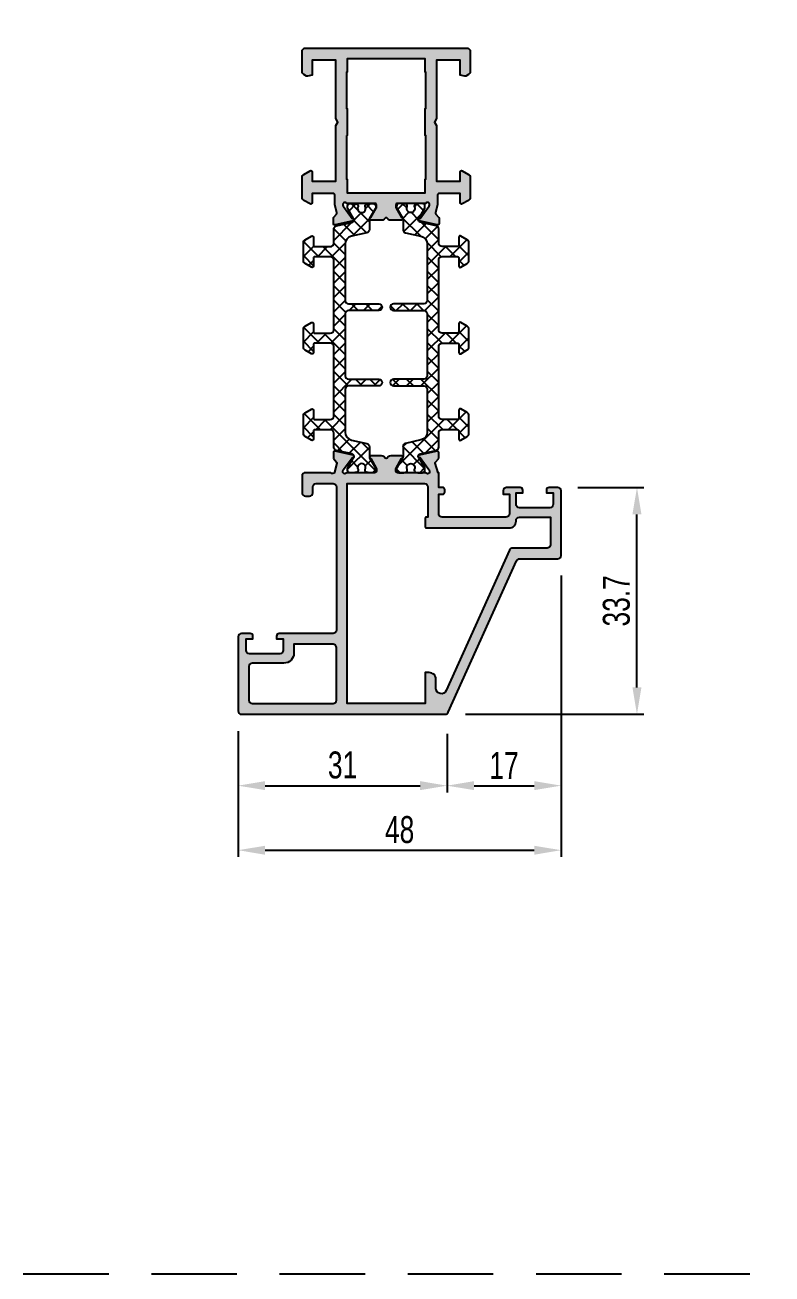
# Model space of a CAD drawing. Header units: millimetres. Extents: x -158 to 6343, y 4572 to 7765.
# Drawn here: x 3419 to 3530, y 5314.3 to 5499.9 of the extents above; entities that cross this region are included whole.
import ezdxf

# ---------------------------------------------------------------- set-up
doc = ezdxf.new("R2010")
doc.units = ezdxf.units.MM
doc.header["$LTSCALE"] = 0.2
doc.linetypes.add('DASHED2', pattern=[9.525, 6.35, -3.175])
for name, color, linetype in [('REYNAERS', 7, 'Continuous'), ('RI-DIMENSION', 7, 'Continuous'), ('RI-HATCH-PI', 4, 'Continuous'), ('RI-LAYOUT', 7, 'Continuous'), ('RI-PROFILE', 7, 'Continuous')]:
    doc.layers.add(name, color=color, linetype=linetype)
doc.styles.add('T7', font='arial.ttf', dxfattribs={"width": 0.7})
doc.dimstyles.new('SCHAAL1OP1', dxfattribs={"dimscale": 0, "dimtxt": 2, "dimasz": 2, "dimexe": 0.5, "dimexo": 1.5, "dimgap": 0.5, "dimtad": 1, "dimdec": 1, "dimzin": 9, "dimdsep": 46, "dimtxsty": 'T7', "dimcen": 2.5, "dimclrd": 256, "dimclre": 256, "dimclrt": 256, "dimadec": 1, "dimazin": 2, "dimtfac": 1, "dimtdec": 1, "dimtmove": 0, "dimatfit": 3, "dimfxl": 1, "dimtolj": 1, "dimtzin": 9, "dimlwd": -1, "dimlwe": -1, "dimarcsym": 0})

# ---------------------------------------------------------------- blocks, each defined once
blk = doc.blocks.new('*D58')
at = {"layer": 'Defpoints', "color": 0, "transparency": 16777216}
for p in [(3450.71, 5397.95), (3481.76, 5397.53), (3481.76, 5386.84)]:
    blk.add_point(p, dxfattribs=at)
at = {"layer": 'RI-DIMENSION', "color": 7, "transparency": 16777216}
for p, q in [((3450.71, 5394.95), (3450.71, 5385.84)), ((3481.76, 5394.53), (3481.76, 5385.84)), ((3454.71, 5386.84), (3477.76, 5386.84))]:
    blk.add_line(p, q, dxfattribs=at)
for points in [[(3454.71, 5387.51), (3454.71, 5386.18), (3450.71, 5386.84)], [(3477.76, 5387.51), (3477.76, 5386.18), (3481.76, 5386.84)]]:
    blk.add_solid(points, dxfattribs=at)
at = {"layer": 'RI-DIMENSION', "transparency": 16777216, "insert": (3466.23, 5389.89), "char_height": 4, "attachment_point": 5, "style": 'T7'}
blk.add_mtext('\\A1;31', dxfattribs=at)
blk = doc.blocks.new('*D59')
at = {"layer": 'Defpoints', "color": 0, "transparency": 16777216}
for p in [(3498.71, 5421.05), (3481.76, 5397.53), (3498.71, 5386.84)]:
    blk.add_point(p, dxfattribs=at)
at = {"layer": 'RI-DIMENSION', "color": 7, "transparency": 16777216}
for p, q in [((3498.71, 5418.05), (3498.71, 5385.84)), ((3481.76, 5394.53), (3481.76, 5385.84)), ((3485.76, 5386.84), (3494.71, 5386.84))]:
    blk.add_line(p, q, dxfattribs=at)
for points in [[(3485.76, 5387.51), (3485.76, 5386.18), (3481.76, 5386.84)], [(3494.71, 5387.51), (3494.71, 5386.18), (3498.71, 5386.84)]]:
    blk.add_solid(points, dxfattribs=at)
at = {"layer": 'RI-DIMENSION', "transparency": 16777216, "insert": (3490.23, 5389.85), "char_height": 4, "attachment_point": 5, "style": 'T7'}
blk.add_mtext('\\A1;17', dxfattribs=at)
blk = doc.blocks.new('*D60')
at = {"layer": 'Defpoints', "color": 0, "transparency": 16777216}
for p in [(3498.71, 5421.05), (3450.71, 5397.95), (3498.71, 5377.25)]:
    blk.add_point(p, dxfattribs=at)
at = {"layer": 'RI-DIMENSION', "color": 7, "transparency": 16777216}
for p, q in [((3498.71, 5418.05), (3498.71, 5376.25)), ((3450.71, 5394.95), (3450.71, 5376.25)), ((3454.71, 5377.25), (3494.71, 5377.25))]:
    blk.add_line(p, q, dxfattribs=at)
for points in [[(3454.71, 5377.91), (3454.71, 5376.58), (3450.71, 5377.25)], [(3494.71, 5377.91), (3494.71, 5376.58), (3498.71, 5377.25)]]:
    blk.add_solid(points, dxfattribs=at)
at = {"layer": 'RI-DIMENSION', "transparency": 16777216, "insert": (3474.71, 5380.29), "char_height": 4, "attachment_point": 5, "style": 'T7'}
blk.add_mtext('\\A1;48', dxfattribs=at)
blk = doc.blocks.new('*D61')
at = {"layer": 'Defpoints', "color": 0, "transparency": 16777216}
for p in [(3498.21, 5431.15), (3509.97, 5431.15), (3481.48, 5397.45)]:
    blk.add_point(p, dxfattribs=at)
at = {"layer": 'RI-DIMENSION', "color": 7, "transparency": 16777216}
for p, q in [((3501.21, 5431.15), (3510.97, 5431.15)), ((3509.97, 5401.45), (3509.97, 5427.15)), ((3484.48, 5397.45), (3510.97, 5397.45))]:
    blk.add_line(p, q, dxfattribs=at)
for points in [[(3509.3, 5427.15), (3510.64, 5427.15), (3509.97, 5431.15)], [(3509.3, 5401.45), (3510.64, 5401.45), (3509.97, 5397.45)]]:
    blk.add_solid(points, dxfattribs=at)
at = {"layer": 'RI-DIMENSION', "transparency": 16777216, "insert": (3506.93, 5414.3), "char_height": 4, "attachment_point": 5, "rotation": 90, "style": 'T7'}
blk.add_mtext('\\A1;33.7', dxfattribs=at)
blk = doc.blocks.new('0000773L')
at = {"layer": 'RI-HATCH-PI'}
h = blk.add_hatch(dxfattribs=at)
h.set_pattern_fill('_U', color=256, scale=1.5, angle=45, style=0, double=1, pattern_type=0)
h.set_pattern_definition([(45, (-101.2278, -306.572), (-1.06066, 1.06066), []), (135, (-101.2278, -306.572), (-1.06066, -1.06066), [])])
edge = h.paths.add_edge_path()
edge.add_line((-4.55, 23.6), (-4.55, 20))
edge.add_line((-4.55, 20), (-4.55, 14.4))
edge.add_arc((-4.05, 14.4), 0.5, 179.9999, 269.9999)
edge.add_line((-4.05, 13.9), (0.45, 13.9))
edge.add_arc((0.45, 13.4), 0.5, -0.0001, 89.9999, ccw=False)
edge.add_arc((0.45, 13.4), 0.5, 269.9999, 359.9999, ccw=False)
edge.add_line((0.45, 12.9), (-4.05, 12.9))
edge.add_arc((-4.05, 12.4), 0.5, 89.9985, 179.9985)
edge.add_line((-4.55, 12.4), (-4.55, 6.03))
edge.add_arc((-3.35, 6.03), 1.2, 179.9985, 257.5001)
edge.add_line((-3.61, 4.86), (-1.34, 4.36))
edge.add_arc((-1.45, 3.87), 0.5, 0.0221, 77.5001, ccw=False)
edge.add_line((-0.95, 3.87), (-0.95, 2.39))
edge.add_arc((-0.65, 2.39), 0.3, 180.0001, 210.0001)
edge.add_line((-0.91, 2.24), (-0.03, 0.71))
edge.add_arc((-0.2, 0.61), 0.2, 0.0001, 30.0001, ccw=False)
edge.add_line((0, 0.61), (0, 0.4))
edge.add_arc((-0.4, 0.4), 0.4, -89.9999, 0.0001, ccw=False)
edge.add_line((-0.4, 0), (-0.98, 0))
edge.add_arc((-0.98, 0.2), 0.2, 259.7779, 270.0001, ccw=False)
edge.add_arc((-2.1, -6), 6.1, 79.7779, 82.5937)
edge.add_arc((-1.27, 0.35), 0.3, 180.0001, 262.5937, ccw=False)
edge.add_line((-1.57, 0.35), (-1.57, 0.46))
edge.add_arc((-2.1, 0.75), 0.6, 331.0451, 568.9551)
edge.add_line((-2.62, 0.46), (-2.62, 0.35))
edge.add_arc((-2.92, 0.35), 0.3, -82.5935, 0.0001, ccw=False)
edge.add_arc((-2.1, -6), 6.1, 97.4065, 100.2223)
edge.add_arc((-3.22, 0.2), 0.2, 270.0001, 280.2223, ccw=False)
edge.add_line((-3.22, 0), (-3.8, 0))
edge.add_arc((-3.8, 0.4), 0.4, 180.0001, 270.0001, ccw=False)
edge.add_line((-4.2, 0.4), (-4.2, 0.61))
edge.add_arc((-4, 0.61), 0.2, 150.0001, 180.0001, ccw=False)
edge.add_line((-4.17, 0.71), (-3.29, 2.24))
edge.add_arc((-3.55, 2.39), 0.3, 330.0001, 360.0001)
edge.add_line((-3.25, 2.39), (-3.25, 2.49))
edge.add_arc((-3.55, 2.49), 0.3, 0.1146, 77.5001)
edge.add_line((-3.49, 2.79), (-5.86, 3.31))
edge.add_arc((-5.75, 3.8), 0.5, 180.0001, 257.5001, ccw=False)
edge.add_line((-6.25, 3.8), (-6.25, 5.9))
edge.add_arc((-6.75, 5.9), 0.5, 359.9739, 449.9739)
edge.add_line((-6.75, 6.4), (-9.05, 6.4))
edge.add_arc((-9.05, 6.2), 0.2, 90.0001, 180.0001)
edge.add_line((-9.25, 6.2), (-9.25, 5))
edge.add_arc((-9.45, 5), 0.2, -119.9999, 0.0001, ccw=False)
edge.add_line((-9.55, 4.83), (-10.5, 5.38))
edge.add_arc((-10.25, 5.81), 0.5, 180.0001, 240.0001, ccw=False)
edge.add_line((-10.75, 5.81), (-10.75, 8.49))
edge.add_arc((-10.25, 8.49), 0.5, 120.0001, 180.0001, ccw=False)
edge.add_line((-10.5, 8.92), (-9.55, 9.47))
edge.add_arc((-9.45, 9.3), 0.2, 0.0001, 120.0001, ccw=False)
edge.add_line((-9.25, 9.3), (-9.25, 8.1))
edge.add_arc((-9.05, 8.1), 0.2, 180.0001, 270.0001)
edge.add_line((-9.05, 7.9), (-6.75, 7.9))
edge.add_arc((-6.75, 8.4), 0.5, 270.0001, 360.0001)
edge.add_line((-6.25, 8.4), (-6.25, 18.75))
edge.add_arc((-6.75, 18.75), 0.5, 0.0001, 90.0001)
edge.add_line((-6.75, 19.25), (-9.05, 19.25))
edge.add_arc((-9.05, 19.05), 0.2, 90.0001, 180.0001)
edge.add_line((-9.25, 19.05), (-9.25, 17.85))
edge.add_arc((-9.45, 17.85), 0.2, -119.9999, 0.0001, ccw=False)
edge.add_line((-9.55, 17.68), (-10.5, 18.23))
edge.add_arc((-10.25, 18.66), 0.5, 180.0001, 240.0001, ccw=False)
edge.add_line((-10.75, 18.66), (-10.75, 20))
edge.add_line((-10.75, 20), (-10.75, 21.34))
edge.add_arc((-10.25, 21.34), 0.5, 119.9999, 179.9999, ccw=False)
edge.add_line((-10.5, 21.77), (-9.55, 22.32))
edge.add_arc((-9.45, 22.15), 0.2, -0.0001, 119.9999, ccw=False)
edge.add_line((-9.25, 22.15), (-9.25, 20.95))
edge.add_arc((-9.05, 20.95), 0.2, 179.9999, 269.9999)
edge.add_line((-9.05, 20.75), (-6.75, 20.75))
edge.add_arc((-6.75, 21.25), 0.5, 269.9999, 359.9999)
edge.add_line((-6.25, 21.25), (-6.25, 31.6))
edge.add_arc((-6.75, 31.6), 0.5, 359.9999, 449.9999)
edge.add_line((-6.75, 32.1), (-9.05, 32.1))
edge.add_arc((-9.05, 31.9), 0.2, 89.9999, 179.9999)
edge.add_line((-9.25, 31.9), (-9.25, 30.7))
edge.add_arc((-9.45, 30.7), 0.2, 239.9999, 359.9999, ccw=False)
edge.add_line((-9.55, 30.53), (-10.5, 31.08))
edge.add_arc((-10.25, 31.51), 0.5, 179.9999, 239.9999, ccw=False)
edge.add_line((-10.75, 31.51), (-10.75, 34.19))
edge.add_arc((-10.25, 34.19), 0.5, 119.9999, 179.9999, ccw=False)
edge.add_line((-10.5, 34.62), (-9.55, 35.17))
edge.add_arc((-9.45, 35), 0.2, -0.0001, 119.9999, ccw=False)
edge.add_line((-9.25, 35), (-9.25, 33.8))
edge.add_arc((-9.05, 33.8), 0.2, 179.9999, 269.9999)
edge.add_line((-9.05, 33.6), (-6.75, 33.6))
edge.add_arc((-6.75, 34.1), 0.5, 269.9999, 359.9999)
edge.add_line((-6.25, 34.1), (-6.25, 36.2))
edge.add_arc((-5.75, 36.2), 0.5, 102.4999, 179.9999, ccw=False)
edge.add_line((-5.86, 36.69), (-3.49, 37.21))
edge.add_arc((-3.55, 37.51), 0.3, 282.4999, 359.8854)
edge.add_line((-3.25, 37.51), (-3.25, 37.61))
edge.add_arc((-3.55, 37.61), 0.3, 359.9999, 389.9999)
edge.add_line((-3.29, 37.76), (-4.17, 39.29))
edge.add_arc((-4, 39.39), 0.2, 179.9999, 209.9999, ccw=False)
edge.add_line((-4.2, 39.39), (-4.2, 39.6))
edge.add_arc((-3.8, 39.6), 0.4, 89.9999, 179.9999, ccw=False)
edge.add_line((-3.8, 40), (-3.22, 40))
edge.add_arc((-3.22, 39.8), 0.2, 79.7777, 89.9999, ccw=False)
edge.add_arc((-2.1, 46), 6.1, 259.7777, 262.5935)
edge.add_arc((-2.92, 39.65), 0.3, -0.0001, 82.5935, ccw=False)
edge.add_line((-2.62, 39.65), (-2.62, 39.54))
edge.add_arc((-2.1, 39.25), 0.6, 151.0449, 388.9549)
edge.add_line((-1.57, 39.54), (-1.57, 39.65))
edge.add_arc((-1.27, 39.65), 0.3, 97.4063, 179.9999, ccw=False)
edge.add_arc((-2.1, 46), 6.1, 277.4063, 280.2221)
edge.add_arc((-0.98, 39.8), 0.2, 89.9999, 100.2221, ccw=False)
edge.add_line((-0.98, 40), (-0.4, 40))
edge.add_arc((-0.4, 39.6), 0.4, -0.0001, 89.9999, ccw=False)
edge.add_line((0, 39.6), (0, 39.39))
edge.add_arc((-0.2, 39.39), 0.2, 329.9999, 359.9999, ccw=False)
edge.add_line((-0.03, 39.29), (-0.91, 37.76))
edge.add_arc((-0.65, 37.61), 0.3, 149.9999, 179.9999)
edge.add_line((-0.95, 37.61), (-0.95, 36.13))
edge.add_arc((-1.45, 36.13), 0.5, 282.4999, 359.982, ccw=False)
edge.add_line((-1.34, 35.64), (-3.61, 35.14))
edge.add_arc((-3.35, 33.97), 1.2, 102.4999, 180.001)
edge.add_line((-4.55, 33.97), (-4.55, 25.6))
edge.add_arc((-4.05, 25.6), 0.5, 180.001, 270.001)
edge.add_line((-4.05, 25.1), (0.45, 25.1))
edge.add_arc((0.45, 24.6), 0.5, -0.0001, 89.9999, ccw=False)
edge.add_arc((0.45, 24.6), 0.5, 269.9999, 359.9999, ccw=False)
edge.add_line((0.45, 24.1), (-4.05, 24.1))
edge.add_arc((-4.05, 23.6), 0.5, 89.9999, 179.9999)
at = {"layer": 'RI-PROFILE', "transparency": 33554687}
blk.add_lwpolyline([(-4.55, 23.6), (-4.55, 20), (-4.55, 14.4, 0.414214), (-4.05, 13.9), (0.45, 13.9, -0.414214), (0.95, 13.4, -0.414214), (0.45, 12.9), (-4.05, 12.9, 0.414214), (-4.55, 12.4), (-4.55, 6.03, 0.351673), (-3.61, 4.86), (-1.34, 4.36, -0.351557), (-0.95, 3.87), (-0.95, 2.39, 0.131652), (-0.91, 2.24), (-0.03, 0.71, -0.131652), (0, 0.61), (0, 0.4, -0.414214), (-0.4, 0), (-0.98, 0, -0.044632), (-1.02, 0, 0.012287), (-1.31, 0.05, -0.37684), (-1.57, 0.35), (-1.57, 0.46, 1.69614), (-2.62, 0.46), (-2.62, 0.35, -0.37684), (-2.89, 0.05, 0.012287), (-3.18, 0, -0.044632), (-3.22, 0), (-3.8, 0, -0.414214), (-4.2, 0.4), (-4.2, 0.61, -0.131652), (-4.17, 0.71), (-3.29, 2.24, 0.131652), (-3.25, 2.39), (-3.25, 2.49, 0.351104), (-3.49, 2.79), (-5.86, 3.31, -0.351665), (-6.25, 3.8), (-6.25, 5.9, 0.414214), (-6.75, 6.4), (-9.05, 6.4, 0.414214), (-9.25, 6.2), (-9.25, 5, -0.57735), (-9.55, 4.83), (-10.5, 5.38, -0.267949), (-10.75, 5.81), (-10.75, 8.49, -0.267949), (-10.5, 8.92), (-9.55, 9.47, -0.57735), (-9.25, 9.3), (-9.25, 8.1, 0.414214), (-9.05, 7.9), (-6.75, 7.9, 0.414214), (-6.25, 8.4), (-6.25, 18.75, 0.414214), (-6.75, 19.25), (-9.05, 19.25, 0.414214), (-9.25, 19.05), (-9.25, 17.85, -0.57735), (-9.55, 17.68), (-10.5, 18.23, -0.267949), (-10.75, 18.66), (-10.75, 20), (-10.75, 21.34, -0.267949), (-10.5, 21.77), (-9.55, 22.32, -0.57735), (-9.25, 22.15), (-9.25, 20.95, 0.414214), (-9.05, 20.75), (-6.75, 20.75, 0.414214), (-6.25, 21.25), (-6.25, 31.6, 0.414214), (-6.75, 32.1), (-9.05, 32.1, 0.414214), (-9.25, 31.9), (-9.25, 30.7, -0.57735), (-9.55, 30.53), (-10.5, 31.08, -0.267949), (-10.75, 31.51), (-10.75, 34.19, -0.267949), (-10.5, 34.62), (-9.55, 35.17, -0.57735), (-9.25, 35), (-9.25, 33.8, 0.414214), (-9.05, 33.6), (-6.75, 33.6, 0.414214), (-6.25, 34.1), (-6.25, 36.2, -0.351665), (-5.86, 36.69), (-3.49, 37.21, 0.351104), (-3.25, 37.51), (-3.25, 37.61, 0.131652), (-3.29, 37.76), (-4.17, 39.29, -0.131652), (-4.2, 39.39), (-4.2, 39.6, -0.414214), (-3.8, 40), (-3.22, 40, -0.044632), (-3.18, 40, 0.012287), (-2.89, 39.95, -0.37684), (-2.62, 39.65), (-2.62, 39.54, 1.69614), (-1.57, 39.54), (-1.57, 39.65, -0.37684), (-1.31, 39.95, 0.012287), (-1.02, 40, -0.044632), (-0.98, 40), (-0.4, 40, -0.414214), (0, 39.6), (0, 39.39, -0.131652), (-0.03, 39.29), (-0.91, 37.76, 0.131652), (-0.95, 37.61), (-0.95, 36.13, -0.351577), (-1.34, 35.64), (-3.61, 35.14, 0.35167), (-4.55, 33.97), (-4.55, 25.6, 0.414214), (-4.05, 25.1), (0.45, 25.1, -0.414214), (0.95, 24.6, -0.414214), (0.45, 24.1), (-4.05, 24.1, 0.414214)], format="xyb", close=True, dxfattribs=at)
blk = doc.blocks.new('0000773R')
at = {"layer": 'RI-HATCH-PI'}
h = blk.add_hatch(dxfattribs=at)
h.set_pattern_fill('_U', color=256, scale=1.5, angle=225, style=0, double=1, pattern_type=0)
h.set_pattern_definition([(225, (101.2278, 346.5722), (1.06066, -1.06066), []), (315, (101.2278, 346.5722), (1.06066, 1.06066), [])])
edge = h.paths.add_edge_path()
edge.add_line((4.55, 16.4), (4.55, 20))
edge.add_line((4.55, 20), (4.55, 25.6))
edge.add_arc((4.05, 25.6), 0.5, 359.9999, 449.9999)
edge.add_line((4.05, 26.1), (-0.45, 26.1))
edge.add_arc((-0.45, 26.6), 0.5, 179.9999, 269.9999, ccw=False)
edge.add_arc((-0.45, 26.6), 0.5, 89.9999, 179.9999, ccw=False)
edge.add_line((-0.45, 27.1), (4.05, 27.1))
edge.add_arc((4.05, 27.6), 0.5, 269.9985, 359.9985)
edge.add_line((4.55, 27.6), (4.55, 33.97))
edge.add_arc((3.35, 33.97), 1.2, 359.9985, 437.5001)
edge.add_line((3.61, 35.14), (1.34, 35.64))
edge.add_arc((1.45, 36.13), 0.5, 180.0221, 257.5001, ccw=False)
edge.add_line((0.95, 36.13), (0.95, 37.61))
edge.add_arc((0.65, 37.61), 0.3, 0.0001, 30.0001)
edge.add_line((0.91, 37.76), (0.03, 39.29))
edge.add_arc((0.2, 39.39), 0.2, 180.0001, 210.0001, ccw=False)
edge.add_line((0, 39.39), (0, 39.6))
edge.add_arc((0.4, 39.6), 0.4, 90.0001, 180.0001, ccw=False)
edge.add_line((0.4, 40), (0.98, 40))
edge.add_arc((0.98, 39.8), 0.2, 79.7779, 90.0001, ccw=False)
edge.add_arc((2.1, 46), 6.1, 259.7779, 262.5937)
edge.add_arc((1.28, 39.65), 0.3, 0.0001, 82.5937, ccw=False)
edge.add_line((1.58, 39.65), (1.58, 39.54))
edge.add_arc((2.1, 39.25), 0.6, 151.0451, 388.9551)
edge.add_line((2.63, 39.54), (2.63, 39.65))
edge.add_arc((2.93, 39.65), 0.3, 97.4065, 180.0001, ccw=False)
edge.add_arc((2.1, 46), 6.1, 277.4065, 280.2223)
edge.add_arc((3.22, 39.8), 0.2, 90.0001, 100.2223, ccw=False)
edge.add_line((3.22, 40), (3.8, 40))
edge.add_arc((3.8, 39.6), 0.4, 0.0001, 90.0001, ccw=False)
edge.add_line((4.2, 39.6), (4.2, 39.39))
edge.add_arc((4, 39.39), 0.2, -29.9999, 0.0001, ccw=False)
edge.add_line((4.17, 39.29), (3.29, 37.76))
edge.add_arc((3.55, 37.61), 0.3, 150.0001, 180.0001)
edge.add_line((3.25, 37.61), (3.25, 37.51))
edge.add_arc((3.55, 37.51), 0.3, 180.1146, 257.5001)
edge.add_line((3.49, 37.21), (5.86, 36.69))
edge.add_arc((5.75, 36.2), 0.5, 0.0001, 77.5001, ccw=False)
edge.add_line((6.25, 36.2), (6.25, 34.1))
edge.add_arc((6.75, 34.1), 0.5, 179.9739, 269.9739)
edge.add_line((6.75, 33.6), (9.05, 33.6))
edge.add_arc((9.05, 33.8), 0.2, 270.0001, 360.0001)
edge.add_line((9.25, 33.8), (9.25, 35))
edge.add_arc((9.45, 35), 0.2, 60.0001, 180.0001, ccw=False)
edge.add_line((9.55, 35.17), (10.5, 34.62))
edge.add_arc((10.25, 34.19), 0.5, 0.0001, 60.0001, ccw=False)
edge.add_line((10.75, 34.19), (10.75, 31.51))
edge.add_arc((10.25, 31.51), 0.5, -59.9999, 0.0001, ccw=False)
edge.add_line((10.5, 31.08), (9.55, 30.53))
edge.add_arc((9.45, 30.7), 0.2, 180.0001, 300.0001, ccw=False)
edge.add_line((9.25, 30.7), (9.25, 31.9))
edge.add_arc((9.05, 31.9), 0.2, 0.0001, 90.0001)
edge.add_line((9.05, 32.1), (6.75, 32.1))
edge.add_arc((6.75, 31.6), 0.5, 90.0001, 180.0001)
edge.add_line((6.25, 31.6), (6.25, 21.25))
edge.add_arc((6.75, 21.25), 0.5, 180.0001, 270.0001)
edge.add_line((6.75, 20.75), (9.05, 20.75))
edge.add_arc((9.05, 20.95), 0.2, 270.0001, 360.0001)
edge.add_line((9.25, 20.95), (9.25, 22.15))
edge.add_arc((9.45, 22.15), 0.2, 60.0001, 180.0001, ccw=False)
edge.add_line((9.55, 22.32), (10.5, 21.77))
edge.add_arc((10.25, 21.34), 0.5, 0.0001, 60.0001, ccw=False)
edge.add_line((10.75, 21.34), (10.75, 20))
edge.add_line((10.75, 20), (10.75, 18.66))
edge.add_arc((10.25, 18.66), 0.5, 299.9999, 359.9999, ccw=False)
edge.add_line((10.5, 18.23), (9.55, 17.68))
edge.add_arc((9.45, 17.85), 0.2, 179.9999, 299.9999, ccw=False)
edge.add_line((9.25, 17.85), (9.25, 19.05))
edge.add_arc((9.05, 19.05), 0.2, 359.9999, 449.9999)
edge.add_line((9.05, 19.25), (6.75, 19.25))
edge.add_arc((6.75, 18.75), 0.5, 89.9999, 179.9999)
edge.add_line((6.25, 18.75), (6.25, 8.4))
edge.add_arc((6.75, 8.4), 0.5, 179.9999, 269.9999)
edge.add_line((6.75, 7.9), (9.05, 7.9))
edge.add_arc((9.05, 8.1), 0.2, 269.9999, 359.9999)
edge.add_line((9.25, 8.1), (9.25, 9.3))
edge.add_arc((9.45, 9.3), 0.2, 59.9999, 179.9999, ccw=False)
edge.add_line((9.55, 9.47), (10.5, 8.92))
edge.add_arc((10.25, 8.49), 0.5, -0.0001, 59.9999, ccw=False)
edge.add_line((10.75, 8.49), (10.75, 5.81))
edge.add_arc((10.25, 5.81), 0.5, 299.9999, 359.9999, ccw=False)
edge.add_line((10.5, 5.38), (9.55, 4.83))
edge.add_arc((9.45, 5), 0.2, 179.9999, 299.9999, ccw=False)
edge.add_line((9.25, 5), (9.25, 6.2))
edge.add_arc((9.05, 6.2), 0.2, 359.9999, 449.9999)
edge.add_line((9.05, 6.4), (6.75, 6.4))
edge.add_arc((6.75, 5.9), 0.5, 89.9999, 179.9999)
edge.add_line((6.25, 5.9), (6.25, 3.8))
edge.add_arc((5.75, 3.8), 0.5, 282.4999, 359.9999, ccw=False)
edge.add_line((5.86, 3.31), (3.49, 2.79))
edge.add_arc((3.55, 2.49), 0.3, 102.4999, 179.8854)
edge.add_line((3.25, 2.49), (3.25, 2.39))
edge.add_arc((3.55, 2.39), 0.3, 179.9999, 209.9999)
edge.add_line((3.29, 2.24), (4.17, 0.71))
edge.add_arc((4, 0.61), 0.2, -0.0001, 29.9999, ccw=False)
edge.add_line((4.2, 0.61), (4.2, 0.4))
edge.add_arc((3.8, 0.4), 0.4, 269.9999, 359.9999, ccw=False)
edge.add_line((3.8, 0), (3.22, 0))
edge.add_arc((3.22, 0.2), 0.2, 259.7777, 269.9999, ccw=False)
edge.add_arc((2.1, -6), 6.1, 79.7777, 82.5935)
edge.add_arc((2.93, 0.35), 0.3, 179.9999, 262.5935, ccw=False)
edge.add_line((2.63, 0.35), (2.63, 0.46))
edge.add_arc((2.1, 0.75), 0.6, 331.0449, 568.9549)
edge.add_line((1.58, 0.46), (1.58, 0.35))
edge.add_arc((1.28, 0.35), 0.3, 277.4063, 359.9999, ccw=False)
edge.add_arc((2.1, -6), 6.1, 97.4063, 100.2221)
edge.add_arc((0.98, 0.2), 0.2, 269.9999, 280.2221, ccw=False)
edge.add_line((0.98, 0), (0.4, 0))
edge.add_arc((0.4, 0.4), 0.4, 179.9999, 269.9999, ccw=False)
edge.add_line((0, 0.4), (0, 0.61))
edge.add_arc((0.2, 0.61), 0.2, 149.9999, 179.9999, ccw=False)
edge.add_line((0.03, 0.71), (0.91, 2.24))
edge.add_arc((0.65, 2.39), 0.3, 329.9999, 359.9999)
edge.add_line((0.95, 2.39), (0.95, 3.87))
edge.add_arc((1.45, 3.87), 0.5, 102.4999, 179.982, ccw=False)
edge.add_line((1.34, 4.36), (3.61, 4.86))
edge.add_arc((3.35, 6.03), 1.2, 282.4999, 360.001)
edge.add_line((4.55, 6.03), (4.55, 14.4))
edge.add_arc((4.05, 14.4), 0.5, 0.001, 90.001)
edge.add_line((4.05, 14.9), (-0.45, 14.9))
edge.add_arc((-0.45, 15.4), 0.5, 179.9999, 269.9999, ccw=False)
edge.add_arc((-0.45, 15.4), 0.5, 89.9999, 179.9999, ccw=False)
edge.add_line((-0.45, 15.9), (4.05, 15.9))
edge.add_arc((4.05, 16.4), 0.5, 269.9999, 359.9999)
at = {"layer": 'RI-PROFILE', "transparency": 33554687}
blk.add_lwpolyline([(4.55, 16.4), (4.55, 20), (4.55, 25.6, 0.414214), (4.05, 26.1), (-0.45, 26.1, -0.414214), (-0.95, 26.6, -0.414214), (-0.45, 27.1), (4.05, 27.1, 0.414214), (4.55, 27.6), (4.55, 33.97, 0.351673), (3.61, 35.14), (1.34, 35.64, -0.351557), (0.95, 36.13), (0.95, 37.61, 0.131652), (0.91, 37.76), (0.03, 39.29, -0.131652), (0, 39.39), (0, 39.6, -0.414214), (0.4, 40), (0.98, 40, -0.044632), (1.02, 40, 0.012287), (1.31, 39.95, -0.37684), (1.58, 39.65), (1.58, 39.54, 1.69614), (2.63, 39.54), (2.63, 39.65, -0.37684), (2.89, 39.95, 0.012287), (3.18, 40, -0.044632), (3.22, 40), (3.8, 40, -0.414214), (4.2, 39.6), (4.2, 39.39, -0.131652), (4.17, 39.29), (3.29, 37.76, 0.131652), (3.25, 37.61), (3.25, 37.51, 0.351104), (3.49, 37.21), (5.86, 36.69, -0.351665), (6.25, 36.2), (6.25, 34.1, 0.414214), (6.75, 33.6), (9.05, 33.6, 0.414214), (9.25, 33.8), (9.25, 35, -0.57735), (9.55, 35.17), (10.5, 34.62, -0.267949), (10.75, 34.19), (10.75, 31.51, -0.267949), (10.5, 31.08), (9.55, 30.53, -0.57735), (9.25, 30.7), (9.25, 31.9, 0.414214), (9.05, 32.1), (6.75, 32.1, 0.414214), (6.25, 31.6), (6.25, 21.25, 0.414214), (6.75, 20.75), (9.05, 20.75, 0.414214), (9.25, 20.95), (9.25, 22.15, -0.57735), (9.55, 22.32), (10.5, 21.77, -0.267949), (10.75, 21.34), (10.75, 20), (10.75, 18.66, -0.267949), (10.5, 18.23), (9.55, 17.68, -0.57735), (9.25, 17.85), (9.25, 19.05, 0.414214), (9.05, 19.25), (6.75, 19.25, 0.414214), (6.25, 18.75), (6.25, 8.4, 0.414214), (6.75, 7.9), (9.05, 7.9, 0.414214), (9.25, 8.1), (9.25, 9.3, -0.57735), (9.55, 9.47), (10.5, 8.92, -0.267949), (10.75, 8.49), (10.75, 5.81, -0.267949), (10.5, 5.38), (9.55, 4.83, -0.57735), (9.25, 5), (9.25, 6.2, 0.414214), (9.05, 6.4), (6.75, 6.4, 0.414214), (6.25, 5.9), (6.25, 3.8, -0.351665), (5.86, 3.31), (3.49, 2.79, 0.351104), (3.25, 2.49), (3.25, 2.39, 0.131652), (3.29, 2.24), (4.17, 0.71, -0.131652), (4.2, 0.61), (4.2, 0.4, -0.414214), (3.8, 0), (3.22, 0, -0.044632), (3.18, 0, 0.012287), (2.89, 0.05, -0.37684), (2.63, 0.35), (2.63, 0.46, 1.69614), (1.58, 0.46), (1.58, 0.35, -0.37684), (1.31, 0.05, 0.012287), (1.02, 0, -0.044632), (0.98, 0), (0.4, 0, -0.414214), (0, 0.4), (0, 0.61, -0.131652), (0.03, 0.71), (0.91, 2.24, 0.131652), (0.95, 2.39), (0.95, 3.87, -0.351577), (1.34, 4.36), (3.61, 4.86, 0.35167), (4.55, 6.03), (4.55, 14.4, 0.414214), (4.05, 14.9), (-0.45, 14.9, -0.414214), (-0.95, 15.4, -0.414214), (-0.45, 15.9), (4.05, 15.9, 0.414214)], format="xyb", close=True, dxfattribs=at)
blk = doc.blocks.new('4I30136')
at = {"layer": 'RI-PROFILE'}
blk.add_lwpolyline([(1.77, -2.35), (1.59, -2.17, 0.414214), (1.31, -2.17), (1.13, -2.35, -0.198912), (0.77, -2.5), (-0.85, -2.5, -1), (-0.85, -2.1), (-0.03, -0.67, 0.131652), (0, -0.57), (0, -0.2, 0.414214), (-0.2, 0), (-4.44, 0, 0.892534), (-4.99, -0.24), (-4.94, -0.4, 0.083094), (-4.91, -0.46), (-3.62, -2.23, -1.178332), (-3.47, -2.6), (-6.15, -3.19, -0.479656), (-6.39, -3), (-6.39, -2.17, -0.185256), (-6.34, -2.04), (-5.93, -1.58, 0.263193), (-5.89, -1.39), (-6.2, -0.15), (-6.2, 1.3, 0.414214), (-6.4, 1.5), (-9.55, 1.5), (-9.55, 0.1, -0.57735), (-9.85, -0.07), (-10.8, 0.47, -0.267949), (-11.05, 0.91), (-11.05, 3.89, -0.267949), (-10.8, 4.32), (-9.85, 4.87, -0.57735), (-9.55, 4.7), (-9.55, 3.3), (-6.05, 3.3), (-6.05, 11.58), (-5.75, 12.1), (-6.05, 12.62), (-6.05, 21.3), (-9.55, 21.3), (-9.55, 19.09), (-10.22, 18.91, -0.198912), (-10.37, 18.93), (-10.8, 19.17, -0.267949), (-11.05, 19.61), (-11.05, 22.6, -0.414214), (-10.55, 23.1), (13.45, 23.1, -0.414214), (13.95, 22.6), (13.95, 19.61, -0.267949), (13.7, 19.17), (13.27, 18.93, -0.198912), (13.12, 18.91), (12.45, 19.09), (12.45, 21.3), (8.95, 21.3), (8.95, 12.62), (8.65, 12.1), (8.95, 11.58), (8.95, 3.3), (12.45, 3.3), (12.45, 4.7, -0.57735), (12.75, 4.87), (13.7, 4.32, -0.267949), (13.95, 3.89), (13.95, 0.91, -0.267949), (13.7, 0.47), (12.75, -0.07, -0.57735), (12.45, 0.1), (12.45, 1.5), (9.3, 1.5, 0.414214), (9.1, 1.3), (9.1, -0.15), (8.79, -1.39, 0.263193), (8.83, -1.58), (9.24, -2.04, -0.185256), (9.3, -2.17), (9.3, -3, -0.479656), (9.05, -3.19), (6.37, -2.6, -1.178332), (6.52, -2.23), (7.81, -0.46, 0.083094), (7.84, -0.4), (7.89, -0.24, 0.892534), (7.34, 0), (3.1, 0, 0.414214), (2.9, -0.2), (2.9, -0.57, 0.131652), (2.93, -0.67), (3.75, -2.1, -1), (3.75, -2.5), (2.13, -2.5, -0.198912)], format="xyb", close=True, dxfattribs=at)
blk.add_lwpolyline([(-4.45, 10.1), (-4.45, 3.6), (-4.35, 3.6), (-4.35, 1.6), (7.25, 1.6), (7.25, 3.6), (7.35, 3.6), (7.35, 10.1), (7.25, 10.1), (7.25, 14.1), (7.35, 14.1), (7.35, 19.5), (7.25, 19.5), (7.25, 21.5), (-4.35, 21.5), (-4.35, 19.5), (-4.45, 19.5), (-4.45, 14.1), (-4.35, 14.1), (-4.35, 10.1)], close=True, dxfattribs=at)
blk = doc.blocks.new('4E30236')
at = {"layer": 'RI-PROFILE'}
for points in [[(28.44, 36.14, -0.892534), (27.89, 35.9), (23.65, 35.9, -0.414214), (23.45, 36.1), (23.45, 36.47, -0.131652), (23.48, 36.57), (24.3, 38, 1.000004), (24.3, 38.4), (22.68, 38.4, 0.198912), (22.32, 38.25), (22.14, 38.07, -0.414213), (21.86, 38.07), (21.68, 38.25, 0.198912), (21.32, 38.4), (19.7, 38.4, 1), (19.7, 38), (20.52, 36.57, -0.131652), (20.55, 36.47), (20.55, 36.1, -0.414214), (20.35, 35.9), (16.11, 35.9, -0.892534), (15.56, 36.14), (15.61, 36.3, -0.083094), (15.64, 36.36), (16.93, 38.13, 1.178332), (17.08, 38.5), (14.4, 39.09, 0.479656), (14.15, 38.9), (14.15, 38.07, 0.185256), (14.21, 37.94), (14.62, 37.48, -0.247811), (14.66, 37.3), (14.34, 35.98, -0.676473), (13.79, 35.9), (10, 35.9, 0.414214), (9.5, 35.4), (9.5, 32.9, 0.414214), (10, 32.4), (10.6, 32.4, 0.414214), (11.1, 32.9), (11.1, 33.8, -0.414214), (11.6, 34.3), (14.1, 34.3, -0.414214), (14.6, 33.8), (14.6, 12.5, -0.414214), (14.1, 12), (7.9, 12), (6.1, 12, 0.414214), (5.7, 11.6), (5.7, 11.2), (6.7, 11.2), (6.7, 9.5, -0.414214), (6.2, 9), (1.7, 9, -0.414214), (1.2, 9.5), (1.2, 11.2), (2.2, 11.2), (2.2, 11.6, 0.414214), (1.8, 12), (0.5, 12, 0.414214), (0, 11.5), (0, 0.5, 0.414214), (0.5, 0), (30.78, 0, 0.295071), (31.23, 0.29), (41.37, 22.81, -0.295071), (41.82, 23.1), (47.5, 23.1, 0.414214), (48, 23.6), (48, 33.2, 0.414214), (47.5, 33.7), (46.2, 33.7, 0.414214), (45.8, 33.3), (45.8, 32.9), (46.8, 32.9), (46.8, 31.2, -0.414214), (46.3, 30.7), (41.8, 30.7, -0.414214), (41.3, 31.2), (41.3, 32.9), (42.3, 32.9), (42.3, 33.3, 0.414214), (41.9, 33.7), (39.9, 33.7, 0.414214), (39.4, 33.2), (39.4, 32.7), (40.3, 32.7), (40.3, 29.8, -0.414214), (39.8, 29.3), (30.3, 29.3, -0.414214), (29.8, 29.8), (29.8, 32.7), (30.4, 32.7, 0.414214), (30.7, 33), (30.7, 33.4, 0.414214), (30.4, 33.7), (29.8, 33.7), (29.8, 35.9), (29.72, 35.9), (29.3, 37.29, -0.263193), (29.34, 37.48), (29.75, 37.94, 0.185256), (29.8, 38.07), (29.8, 38.9, 0.479656), (29.56, 39.09), (26.88, 38.5, 1.292773), (27.05, 38.15), (28.36, 36.36, -0.083094), (28.39, 36.3)], [(27.8, 29.1), (27.8, 27.9, 0.414214), (28, 27.7), (40.3, 27.7, 0.414214), (41.3, 28.7), (41.3, 28.8, -0.414214), (41.8, 29.3), (46.4, 29.3), (46.4, 25.2, -0.414214), (45.9, 24.7), (40.79, 24.7, 0.295071), (40.33, 24.41), (30.93, 3.52, -0.808046), (29.4, 3.85), (29.4, 5.2, 0.414214), (28.4, 6.2), (27.8, 6.2), (27.8, 1.6), (16.2, 1.6), (16.2, 34.3), (27.7, 34.3, -0.414214), (28.2, 33.8), (28.2, 29.3), (28, 29.3, 0.414214)], [(8.3, 9.1, -0.414214), (6.8, 7.6), (2.1, 7.6, 0.414214), (1.6, 7.1), (1.6, 2.1, 0.414214), (2.1, 1.6), (14.1, 1.6, 0.414214), (14.6, 2.1), (14.6, 9.9, 0.414214), (14.1, 10.4), (8.3, 10.4)]]:
    blk.add_lwpolyline(points, format="xyb", close=True, dxfattribs=at)
blk = doc.blocks.new('4030236B')
for name, p in [('4I30136', (20.55, 75.9)), ('0000773L', (20.45, 35.89)), ('4E30236', (0, 0))]:
    blk.add_blockref(name, p)
at = {"xscale": -1, "rotation": 180}
blk.add_blockref('0000773R', (23.55, 75.9), dxfattribs=at)
blk = doc.blocks.new('4030236 NL')
at = {"layer": 'REYNAERS'}
h = blk.add_hatch(color=256, dxfattribs=at)
h.dxf.hatch_style = 1
edge = h.paths.add_edge_path()
edge.add_arc((18.65, 36.05), 0.3, -150, 17, ccw=False)
edge.add_line((18.39, 35.9), (14.15, 35.9))
edge.add_arc((14.15, 36.1), 0.2, 180, 270, ccw=False)
edge.add_line((13.95, 36.1), (13.95, 36.47))
edge.add_arc((14.15, 36.47), 0.2, 150, 180, ccw=False)
edge.add_line((13.98, 36.57), (14.8, 38))
edge.add_arc((14.8, 38.2), 0.2, 269.9995, 450)
edge.add_line((14.8, 38.4), (13.18, 38.4))
edge.add_arc((13.18, 37.9), 0.5, 90, 135)
edge.add_line((12.82, 38.25), (12.64, 38.07))
edge.add_arc((12.5, 38.21), 0.2, 225, 315, ccw=False)
edge.add_line((12.36, 38.07), (12.18, 38.25))
edge.add_arc((11.82, 37.9), 0.5, 45, 90)
edge.add_line((11.82, 38.4), (10.2, 38.4))
edge.add_arc((10.2, 38.2), 0.2, 90, 270)
edge.add_line((10.2, 38), (11.02, 36.57))
edge.add_arc((10.85, 36.47), 0.2, 0, 30, ccw=False)
edge.add_line((11.05, 36.47), (11.05, 36.1))
edge.add_arc((10.85, 36.1), 0.2, -90, 0, ccw=False)
edge.add_line((10.85, 35.9), (6.61, 35.9))
edge.add_arc((6.35, 36.05), 0.3, 163, 330, ccw=False)
edge.add_line((6.06, 36.14), (6.11, 36.3))
edge.add_arc((6.3, 36.24), 0.2, 144, 163, ccw=False)
edge.add_line((6.14, 36.36), (7.43, 38.13))
edge.add_arc((7.53, 38.3), 0.2, 238.7794, 437.5)
edge.add_line((7.58, 38.5), (4.9, 39.09))
edge.add_arc((4.85, 38.9), 0.2, 77.5, 180)
edge.add_line((4.65, 38.9), (4.65, 38.07))
edge.add_arc((4.85, 38.07), 0.2, 180, 221.9817)
edge.add_line((4.71, 37.94), (5.12, 37.48))
edge.add_arc((4.97, 37.35), 0.2, -13.6908, 41.9817, ccw=False)
edge.add_line((5.16, 37.3), (4.84, 35.98))
edge.add_arc((4.55, 36.05), 0.3, 210, 346.3092, ccw=False)
edge.add_line((4.29, 35.9), (0.5, 35.9))
edge.add_arc((0.5, 35.4), 0.5, 90, 180)
edge.add_line((0, 35.4), (0, 32.9))
edge.add_arc((0.5, 32.9), 0.5, 180, 270)
edge.add_line((0.5, 32.4), (1.1, 32.4))
edge.add_arc((1.1, 32.9), 0.5, 270, 360)
edge.add_line((1.6, 32.9), (1.6, 33.8))
edge.add_arc((2.1, 33.8), 0.5, 90, 180, ccw=False)
edge.add_line((2.1, 34.3), (4.6, 34.3))
edge.add_arc((4.6, 33.8), 0.5, 0, 90, ccw=False)
edge.add_line((5.1, 33.8), (5.1, 12.5))
edge.add_arc((4.6, 12.5), 0.5, -90, 0, ccw=False)
edge.add_line((4.6, 12), (-1.6, 12))
edge.add_line((-1.6, 12), (-3.4, 12))
edge.add_arc((-3.4, 11.6), 0.4, 90, 180)
edge.add_line((-3.8, 11.6), (-3.8, 11.2))
edge.add_line((-3.8, 11.2), (-2.8, 11.2))
edge.add_line((-2.8, 11.2), (-2.8, 9.5))
edge.add_arc((-3.3, 9.5), 0.5, 270, 360, ccw=False)
edge.add_line((-3.3, 9), (-7.8, 9))
edge.add_arc((-7.8, 9.5), 0.5, 180, 270, ccw=False)
edge.add_line((-8.3, 9.5), (-8.3, 11.2))
edge.add_line((-8.3, 11.2), (-7.3, 11.2))
edge.add_line((-7.3, 11.2), (-7.3, 11.6))
edge.add_arc((-7.7, 11.6), 0.4, 0, 90)
edge.add_line((-7.7, 12), (-9, 12))
edge.add_arc((-9, 11.5), 0.5, 90, 180)
edge.add_line((-9.5, 11.5), (-9.5, 0.5))
edge.add_arc((-9, 0.5), 0.5, 180, 270)
edge.add_line((-9, 0), (21.28, 0))
edge.add_arc((21.28, 0.5), 0.5, 270, 335.7593)
edge.add_line((21.73, 0.29), (31.87, 22.8))
edge.add_arc((32.32, 22.6), 0.5, 90, 155.7593, ccw=False)
edge.add_line((32.32, 23.1), (38, 23.1))
edge.add_arc((38, 23.6), 0.5, 270, 360)
edge.add_line((38.5, 23.6), (38.5, 33.2))
edge.add_arc((38, 33.2), 0.5, 0, 90)
edge.add_line((38, 33.7), (36.7, 33.7))
edge.add_arc((36.7, 33.3), 0.4, 90, 180)
edge.add_line((36.3, 33.3), (36.3, 32.9))
edge.add_line((36.3, 32.9), (37.3, 32.9))
edge.add_line((37.3, 32.9), (37.3, 31.2))
edge.add_arc((36.8, 31.2), 0.5, -90, 0, ccw=False)
edge.add_line((36.8, 30.7), (32.3, 30.7))
edge.add_arc((32.3, 31.2), 0.5, 180, 270, ccw=False)
edge.add_line((31.8, 31.2), (31.8, 32.9))
edge.add_line((31.8, 32.9), (32.8, 32.9))
edge.add_line((32.8, 32.9), (32.8, 33.3))
edge.add_arc((32.4, 33.3), 0.4, 0, 90)
edge.add_line((32.4, 33.7), (30.4, 33.7))
edge.add_arc((30.4, 33.2), 0.5, 90, 180)
edge.add_line((29.9, 33.2), (29.9, 32.7))
edge.add_line((29.9, 32.7), (30.8, 32.7))
edge.add_line((30.8, 32.7), (30.8, 29.8))
edge.add_arc((30.3, 29.8), 0.5, -90, 0, ccw=False)
edge.add_line((30.3, 29.3), (20.8, 29.3))
edge.add_arc((20.8, 29.8), 0.5, 180, 270, ccw=False)
edge.add_line((20.3, 29.8), (20.3, 32.7))
edge.add_line((20.3, 32.7), (20.9, 32.7))
edge.add_arc((20.9, 33), 0.3, 270, 360)
edge.add_line((21.2, 33), (21.2, 33.4))
edge.add_arc((20.9, 33.4), 0.3, 0, 90)
edge.add_line((20.9, 33.7), (20.3, 33.7))
edge.add_line((20.3, 33.7), (20.3, 35.9))
edge.add_line((20.3, 35.9), (20.22, 35.9))
edge.add_line((20.22, 35.9), (19.8, 37.29))
edge.add_arc((19.99, 37.35), 0.2, 138.0183, 197, ccw=False)
edge.add_line((19.84, 37.48), (20.25, 37.94))
edge.add_arc((20.1, 38.07), 0.2, 318.0183, 360)
edge.add_line((20.3, 38.07), (20.3, 38.9))
edge.add_arc((20.1, 38.9), 0.2, 0, 102.5)
edge.add_line((20.06, 39.09), (17.38, 38.5))
edge.add_arc((17.42, 38.3), 0.2, 102.5, 311.6078)
edge.add_line((17.55, 38.15), (18.86, 36.36))
edge.add_arc((18.7, 36.24), 0.2, 17, 36, ccw=False)
edge.add_line((18.89, 36.3), (18.94, 36.14))
edge = h.paths.add_edge_path(flags=16)
edge.add_line((18.3, 29.1), (18.3, 27.9))
edge.add_arc((18.5, 27.9), 0.2, 180, 270)
edge.add_line((18.5, 27.7), (30.8, 27.7))
edge.add_arc((30.8, 28.7), 1, 270, 360)
edge.add_line((31.8, 28.7), (31.8, 28.8))
edge.add_arc((32.3, 28.8), 0.5, 90, 180, ccw=False)
edge.add_line((32.3, 29.3), (36.9, 29.3))
edge.add_line((36.9, 29.3), (36.9, 25.2))
edge.add_arc((36.4, 25.2), 0.5, -90, 0, ccw=False)
edge.add_line((36.4, 24.7), (31.29, 24.7))
edge.add_arc((31.29, 24.2), 0.5, 90, 155.7593)
edge.add_line((30.83, 24.4), (21.43, 3.52))
edge.add_arc((20.7, 3.85), 0.8, 180, 335.7593, ccw=False)
edge.add_line((19.9, 3.85), (19.9, 5.2))
edge.add_arc((18.9, 5.2), 1, 0, 90)
edge.add_line((18.9, 6.2), (18.3, 6.2))
edge.add_line((18.3, 6.2), (18.3, 1.6))
edge.add_line((18.3, 1.6), (6.7, 1.6))
edge.add_line((6.7, 1.6), (6.7, 34.3))
edge.add_line((6.7, 34.3), (18.2, 34.3))
edge.add_arc((18.2, 33.8), 0.5, 0, 90, ccw=False)
edge.add_line((18.7, 33.8), (18.7, 29.3))
edge.add_line((18.7, 29.3), (18.5, 29.3))
edge.add_arc((18.5, 29.1), 0.2, 90, 180)
edge = h.paths.add_edge_path(flags=16)
edge.add_arc((-2.7, 9.1), 1.5, 270, 360, ccw=False)
edge.add_line((-2.7, 7.6), (-7.4, 7.6))
edge.add_arc((-7.4, 7.1), 0.5, 90, 180)
edge.add_line((-7.9, 7.1), (-7.9, 2.1))
edge.add_arc((-7.4, 2.1), 0.5, 180, 270)
edge.add_line((-7.4, 1.6), (4.6, 1.6))
edge.add_arc((4.6, 2.1), 0.5, 270, 360)
edge.add_line((5.1, 2.1), (5.1, 9.9))
edge.add_arc((4.6, 9.9), 0.5, 0, 90)
edge.add_line((4.6, 10.4), (-1.2, 10.4))
edge.add_line((-1.2, 10.4), (-1.2, 9.1))
edge = h.paths.add_edge_path()
edge.add_line((12.82, 73.55), (12.64, 73.73))
edge.add_arc((12.5, 73.59), 0.2, 45, 135)
edge.add_line((12.36, 73.73), (12.18, 73.55))
edge.add_arc((11.82, 73.9), 0.5, 270, 315, ccw=False)
edge.add_line((11.82, 73.4), (10.2, 73.4))
edge.add_arc((10.2, 73.6), 0.2, 90, 270, ccw=False)
edge.add_line((10.2, 73.8), (11.02, 75.23))
edge.add_arc((10.85, 75.33), 0.2, 330, 360)
edge.add_line((11.05, 75.33), (11.05, 75.7))
edge.add_arc((10.85, 75.7), 0.2, 0, 90)
edge.add_line((10.85, 75.9), (6.61, 75.9))
edge.add_arc((6.35, 75.75), 0.3, 30.0001, 197.0001)
edge.add_line((6.06, 75.66), (6.11, 75.5))
edge.add_arc((6.3, 75.56), 0.2, 197.0001, 216.0001)
edge.add_line((6.14, 75.44), (7.43, 73.67))
edge.add_arc((7.53, 73.5), 0.2, -77.4999, 121.2206, ccw=False)
edge.add_line((7.58, 73.3), (4.9, 72.71))
edge.add_arc((4.85, 72.9), 0.2, 180.0001, 282.5001, ccw=False)
edge.add_line((4.65, 72.9), (4.65, 73.73))
edge.add_arc((4.85, 73.73), 0.2, 138.0184, 180.0001, ccw=False)
edge.add_line((4.71, 73.86), (5.12, 74.32))
edge.add_arc((4.97, 74.45), 0.2, 318.0184, 377.0001)
edge.add_line((5.16, 74.51), (4.85, 75.75))
edge.add_line((4.85, 75.75), (4.85, 77.2))
edge.add_arc((4.65, 77.2), 0.2, 360, 450)
edge.add_line((4.65, 77.4), (1.5, 77.4))
edge.add_line((1.5, 77.4), (1.5, 76))
edge.add_arc((1.3, 76), 0.2, 240, 360, ccw=False)
edge.add_line((1.2, 75.83), (0.25, 76.37))
edge.add_arc((0.5, 76.81), 0.5, 180, 240, ccw=False)
edge.add_line((0, 76.81), (0, 79.79))
edge.add_arc((0.5, 79.79), 0.5, 120, 180, ccw=False)
edge.add_line((0.25, 80.22), (1.2, 80.77))
edge.add_arc((1.3, 80.6), 0.2, 0, 120, ccw=False)
edge.add_line((1.5, 80.6), (1.5, 79.2))
edge.add_line((1.5, 79.2), (5, 79.2))
edge.add_line((5, 79.2), (5, 87.48))
edge.add_line((5, 87.48), (5.3, 88))
edge.add_line((5.3, 88), (5, 88.52))
edge.add_line((5, 88.52), (5, 97.2))
edge.add_line((5, 97.2), (1.5, 97.2))
edge.add_line((1.5, 97.2), (1.5, 94.99))
edge.add_line((1.5, 94.99), (0.83, 94.81))
edge.add_arc((0.78, 95), 0.2, 240, 285, ccw=False)
edge.add_line((0.68, 94.83), (0.25, 95.07))
edge.add_arc((0.5, 95.51), 0.5, 180, 240, ccw=False)
edge.add_line((0, 95.51), (0, 98.5))
edge.add_arc((0.5, 98.5), 0.5, 90, 180, ccw=False)
edge.add_line((0.5, 99), (24.5, 99))
edge.add_arc((24.5, 98.5), 0.5, 0, 90, ccw=False)
edge.add_line((25, 98.5), (25, 95.51))
edge.add_arc((24.5, 95.51), 0.5, -60, 0, ccw=False)
edge.add_line((24.75, 95.07), (24.32, 94.83))
edge.add_arc((24.22, 95), 0.2, 255, 300, ccw=False)
edge.add_line((24.17, 94.81), (23.5, 94.99))
edge.add_line((23.5, 94.99), (23.5, 97.2))
edge.add_line((23.5, 97.2), (20, 97.2))
edge.add_line((20, 97.2), (20, 88.52))
edge.add_line((20, 88.52), (19.7, 88))
edge.add_line((19.7, 88), (20, 87.48))
edge.add_line((20, 87.48), (20, 79.2))
edge.add_line((20, 79.2), (23.5, 79.2))
edge.add_line((23.5, 79.2), (23.5, 80.6))
edge.add_arc((23.7, 80.6), 0.2, 60, 180, ccw=False)
edge.add_line((23.8, 80.77), (24.75, 80.22))
edge.add_arc((24.5, 79.79), 0.5, 0, 60, ccw=False)
edge.add_line((25, 79.79), (25, 76.81))
edge.add_arc((24.5, 76.81), 0.5, 300, 360, ccw=False)
edge.add_line((24.75, 76.37), (23.8, 75.83))
edge.add_arc((23.7, 76), 0.2, 180, 300, ccw=False)
edge.add_line((23.5, 76), (23.5, 77.4))
edge.add_line((23.5, 77.4), (20.35, 77.4))
edge.add_arc((20.35, 77.2), 0.2, 90, 180)
edge.add_line((20.15, 77.2), (20.15, 75.75))
edge.add_line((20.15, 75.75), (19.84, 74.51))
edge.add_arc((20.03, 74.45), 0.2, 163.0001, 221.9817)
edge.add_line((19.88, 74.32), (20.29, 73.86))
edge.add_arc((20.15, 73.73), 0.2, 0.0001, 41.9817, ccw=False)
edge.add_line((20.35, 73.73), (20.35, 72.9))
edge.add_arc((20.15, 72.9), 0.2, -102.4999, 0.0001, ccw=False)
edge.add_line((20.1, 72.71), (17.42, 73.3))
edge.add_arc((17.47, 73.5), 0.2, 58.7795, 257.5001, ccw=False)
edge.add_line((17.57, 73.67), (18.86, 75.44))
edge.add_arc((18.7, 75.56), 0.2, 324.0001, 343.0001)
edge.add_line((18.89, 75.5), (18.94, 75.66))
edge.add_arc((18.65, 75.75), 0.3, 343.0001, 510.0001)
edge.add_line((18.39, 75.9), (14.15, 75.9))
edge.add_arc((14.15, 75.7), 0.2, 90, 180)
edge.add_line((13.95, 75.7), (13.95, 75.33))
edge.add_arc((14.15, 75.33), 0.2, 180, 210)
edge.add_line((13.98, 75.23), (14.8, 73.8))
edge.add_arc((14.8, 73.6), 0.2, -90, 90, ccw=False)
edge.add_line((14.8, 73.4), (13.18, 73.4))
edge.add_arc((13.18, 73.9), 0.5, 225, 270, ccw=False)
h.paths.add_polyline_path([(6.6, 86), (6.6, 79.5), (6.7, 79.5), (6.7, 77.5), (18.3, 77.5), (18.3, 79.5), (18.4, 79.5), (18.4, 86), (18.3, 86), (18.3, 90), (18.4, 90), (18.4, 95.4), (18.3, 95.4), (18.3, 97.4), (6.7, 97.4), (6.7, 95.4), (6.6, 95.4), (6.6, 90), (6.7, 90), (6.7, 86)], flags=16)
blk.add_blockref('4030236B', (-9.5, 0), dxfattribs=at)

msp = doc.modelspace()

# ---------------------------------------------------------------- linework, layer by layer
at = {"layer": 'RI-LAYOUT', "linetype": 'DASHED2', "ltscale": 10, "flags": 128}
msp.add_lwpolyline([(3641.03, 5314.27), (3138.91, 5314.27), (3138.91, 5526.78), (3641.03, 5526.78)], close=True, dxfattribs=at)

# ---------------------------------------------------------------- block references
at = {"layer": 'REYNAERS'}
msp.add_blockref('4030236 NL', (3460.21, 5397.45), dxfattribs=at)

# ---------------------------------------------------------------- dimensions: what is measured, and where the dimension line sits
at = {"layer": 'RI-DIMENSION', "color": 7}
dim = msp.add_linear_dim(base=(3509.97, 5431.15), p1=(3481.48, 5397.45), p2=(3498.21, 5431.15), angle=90, dimstyle='SCHAAL1OP1', override={"dimscale": 2, "dimclrd": 7, "dimclre": 7}, dxfattribs=at)
dim.commit()
dim.dimension.update_dxf_attribs({"geometry": '*D61', "text_midpoint": (3506.93, 5414.3)})
for base, p1, p2, picture, middle in [((3498.71, 5377.25), (3450.71, 5397.95), (3498.71, 5421.05), '*D60', (3474.71, 5380.29)), ((3498.7074, 5386.8423), (3481.7557, 5397.5323), (3498.7074, 5421.0522), '*D59', (3490.2315, 5389.8505)), ((3481.7557, 5386.8423), (3450.7074, 5397.9522), (3481.7557, 5397.5323), '*D58', (3466.2315, 5389.8859))]:
    dim = msp.add_linear_dim(base=base, p1=p1, p2=p2, dimstyle='SCHAAL1OP1', override={"dimscale": 2, "dimclrd": 7, "dimclre": 7}, dxfattribs=at)
    dim.commit()
    dim.dimension.update_dxf_attribs({"geometry": picture, "text_midpoint": middle})

doc.saveas('drawing.dxf')
